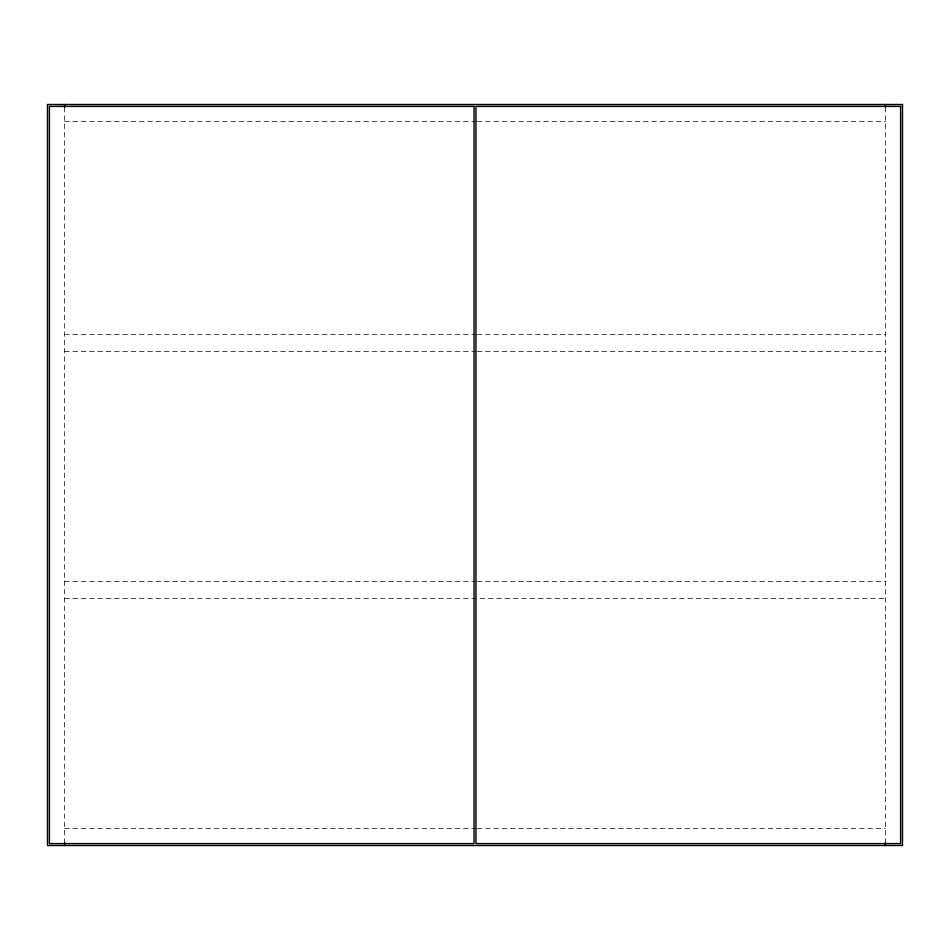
<?xml version="1.0" encoding="UTF-8"?>
<svg xmlns="http://www.w3.org/2000/svg" width="950" height="950" viewBox="0 0 950 950"><rect width="100%" height="100%" fill="white"/><g stroke="black" fill="none" stroke-linecap="round" stroke-linejoin="round"><path stroke-width="0.71" stroke-dasharray="4.75 3.56" d="M64.6 121.6L475.736 121.6M477.221 121.6L885.4 121.6M64.6 334.4L475.736 334.4M477.221 334.4L885.4 334.4M64.6 351.5L475.736 351.5M477.221 351.5L885.4 351.5M64.6 581.4L475.736 581.4M477.221 581.4L885.4 581.4M64.6 598.5L885.4 598.5M64.6 828.4L475.736 828.4M477.221 828.4L885.4 828.4M885.4 107.35L885.4 842.65M64.6 107.35L64.6 842.65"/><path stroke-width="1.43" d="M885.4 104.5L885.4 107.469M885.4 842.531L885.4 845.5M64.6 104.5L64.6 107.469M64.6 842.531L64.6 845.5M902.5 104.5L47.5 104.5L47.5 845.5L902.5 845.5L902.5 104.5M474.05 106.4L49.4 106.4L49.4 843.6L474.05 843.6L474.05 106.4M900.6 106.4L475.95 106.4L475.95 843.6L900.6 843.6L900.6 106.4"/></g></svg>
